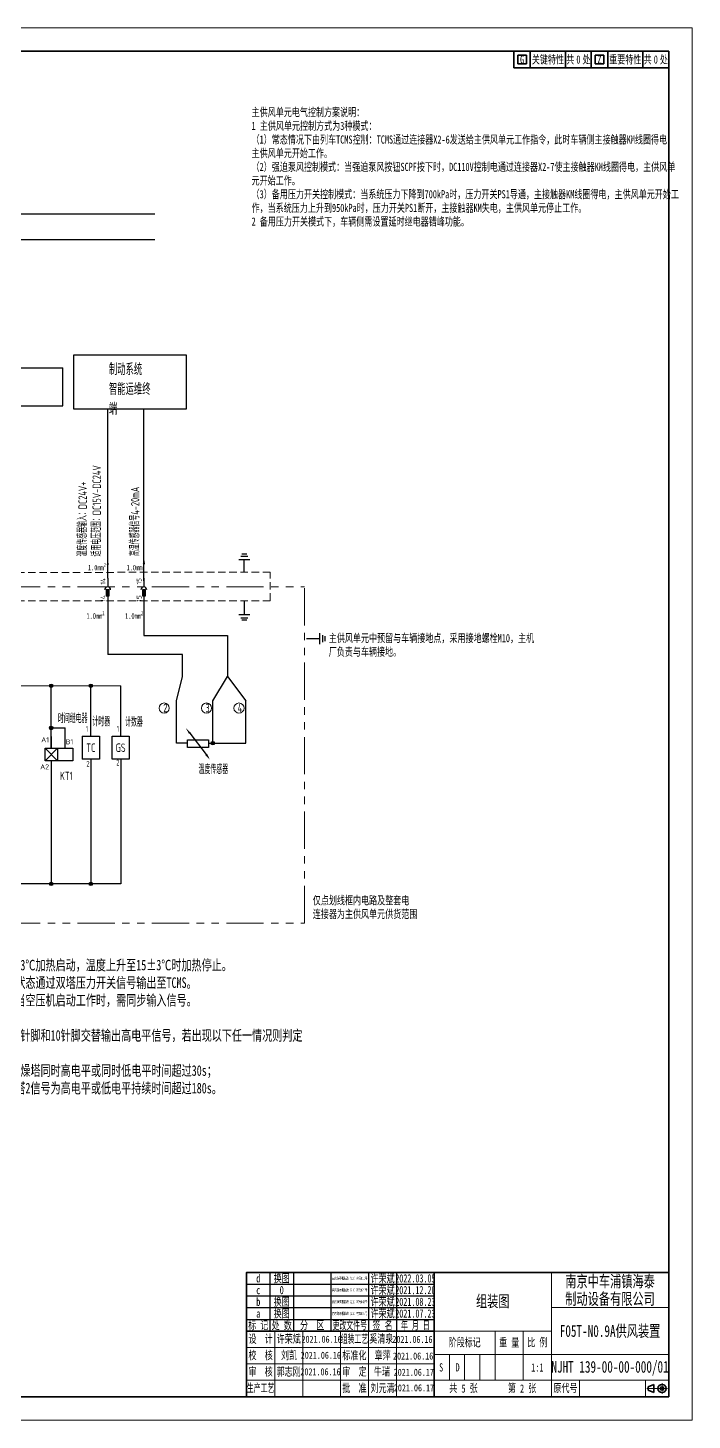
# Model space of a CAD drawing. Header units: millimetres. Extents: x 0 to 840, y 0 to 594.
# Drawn here: x 557 to 840, y 0 to 594 of the extents above; entities that cross this region are included whole.
import ezdxf
from ezdxf.enums import TextEntityAlignment as Align

# ---------------------------------------------------------------- set-up
doc = ezdxf.new("R2010")
doc.units = ezdxf.units.MM
for name, pattern in [('CENTER1', [10, 7, -1, 1, -1]), ('CENTER2', [12, 7, -1, 1, -1, 1, -1]), ('HIDDEN', [9.525, 6.35, -3.175]), ('PHANTOM2', [31.75, 15.875, -3.175, 3.175, -3.175, 3.175, -3.175]), ('虚线', [2, 1, -1])]:
    doc.linetypes.add(name, pattern=pattern)
for name, color, linetype, lineweight in [('AM_3', 3, '虚线', 13), ('BLK_0.5mm^2', 7, 'Continuous', 18), ('TERMS', 4, 'Continuous', 18), ('双点划线', 6, 'CENTER2', 18), ('尺寸线层', 3, 'Continuous', 13), ('标注', 3, 'Continuous', 18), ('点划线', 4, 'CENTER1', 18), ('粗实线', 7, 'Continuous', 35), ('粗实线层', 7, 'Continuous', 25), ('虚线', 2, 'HIDDEN', 18)]:
    doc.layers.add(name, color=color, linetype=linetype, lineweight=lineweight)
doc.styles.add('WD_IEC', font='isocp2.shx', dxfattribs={"width": 0.9, "bigfont": 'gbcbig.shx'})
doc.styles.add('海泰汉字样式', font='仿宋_GB2312_0.ttf', dxfattribs={"width": 0.7})

# ---------------------------------------------------------------- blocks, each defined once
blk = doc.blocks.new('NJHT-更改区')
at = {"color": 7, "linetype": 'Continuous'}
for p, q in [((0, 5), (80, 5)), ((0, 0), (80, 0)), ((10, 5), (10, 0)), ((20, 5), (20, 0)), ((36, 5), (36, 0)), ((52, 5), (52, 0)), ((64, 5), (64, 0))]:
    blk.add_line(p, q, dxfattribs=at)
at = {"color": 7, "linetype": 'Continuous', "lineweight": 35}
for p, q in [((0, 0), (0, 5)), ((80, 0), (80, 5))]:
    blk.add_line(p, q, dxfattribs=at)
at = {"color": 2, "linetype": 'Continuous', "style": '海泰汉字样式'}
for tag, width, p in [('1', 0.7, (5, 2.5)), ('2', 0.7, (15, 2.5)), ('3', 0.7, (28, 2.5)), ('4', 0.6, (44, 2.5)), ('5', 0.7, (58, 2.5)), ('6', 0.6, (72, 2.5))]:
    blk.add_attdef(tag, text='', height=3.5, dxfattribs=dict(at, width=width)).set_placement(p, align=Align.MIDDLE_CENTER)
blk = doc.blocks.new('ItemName')
at = {"insert": (805, 37.75), "char_height": 5, "width": 50, "attachment_point": 5, "style": '海泰汉字样式'}
blk.add_mtext('F05T-N0.9A供风装置', dxfattribs=at)
blk = doc.blocks.new('设计.Name')
at = {"insert": (668, 34.5), "char_height": 3.5, "width": 12, "attachment_point": 5, "style": '海泰汉字样式'}
blk.add_mtext('许荣斌', dxfattribs=at)
blk = doc.blocks.new('设计.AppDate')
at = {"insert": (682, 34.5), "char_height": 3, "width": 16, "attachment_point": 5, "style": '海泰汉字样式'}
blk.add_mtext('2021.06.16', dxfattribs=at)
blk = doc.blocks.new('标准化.Name')
at = {"insert": (708, 27.5), "char_height": 3.5, "width": 12, "attachment_point": 5, "style": '海泰汉字样式'}
blk.add_mtext('章萍', dxfattribs=at)
blk = doc.blocks.new('标准化.AppDate')
at = {"insert": (722, 27.5), "char_height": 3, "width": 16, "attachment_point": 5, "style": '海泰汉字样式'}
blk.add_mtext('2021.06.16', dxfattribs=at)
blk = doc.blocks.new('批准.Name')
at = {"insert": (708, 13.5), "char_height": 3.5, "width": 12, "attachment_point": 5, "style": '海泰汉字样式'}
blk.add_mtext('刘元清', dxfattribs=at)
blk = doc.blocks.new('批准.AppDate')
at = {"insert": (722, 13.5), "char_height": 3, "width": 16, "attachment_point": 5, "style": '海泰汉字样式'}
blk.add_mtext('2021.06.17', dxfattribs=at)
blk = doc.blocks.new('HTMaterial')
at = {"insert": (755, 50.5), "char_height": 5, "width": 50, "attachment_point": 5, "style": '海泰汉字样式'}
blk.add_mtext('组装图', dxfattribs=at)
blk = doc.blocks.new('HTDrawingNo')
at = {"insert": (50, 578.5), "char_height": 5, "width": 50, "attachment_point": 5, "rotation": 180, "style": '海泰汉字样式'}
blk.add_mtext('NJHT 139-00-00-000/01', dxfattribs=at)
at = {"insert": (805, 22.15), "char_height": 5, "width": 50, "attachment_point": 5, "style": '海泰汉字样式'}
blk.add_mtext('NJHT 139-00-00-000/01', dxfattribs=at)
blk = doc.blocks.new('HTPhase')
at = {"insert": (732.11, 22.5), "char_height": 3.5, "width": 11.0189, "attachment_point": 4, "style": '海泰汉字样式'}
blk.add_mtext('S   D', dxfattribs=at)
blk = doc.blocks.new('NJHT-A1')
at = {"color": 7, "linetype": 'Continuous', "lineweight": 18}
for p, q in [((840, 594), (0, 594)), ((840, 0), (840, 594)), ((780, 10), (780, 63)), ((780, 48), (830, 48)), ((662, 38), (662, 10)), ((674, 38), (674, 10)), ((690, 38), (690, 10)), ((702, 38), (702, 10)), ((714, 38), (714, 10)), ((730, 38), (780, 38)), ((756, 38), (756, 17)), ((768, 38), (768, 17)), ((650, 31), (730, 31)), ((650, 24), (730, 24)), ((780, 28), (730, 28)), ((736.5, 28), (736.5, 17)), ((743, 28), (743, 17)), ((749.5, 28), (749.5, 17)), ((780, 28), (830, 28)), ((650, 17), (730, 17)), ((780, 17), (730, 17)), ((830, 17), (780, 17)), ((792, 17), (792, 10)), ((840, 0), (0, 0))]:
    blk.add_line(p, q, dxfattribs=at)
at = {"color": 7, "linetype": 'Continuous', "lineweight": 35}
for p, q in [((830, 584), (25, 584)), ((830, 10), (830, 584)), ((730, 10), (730, 63)), ((730, 38), (650, 38)), ((25, 10), (830, 10))]:
    blk.add_line(p, q, dxfattribs=at)
blk.add_lwpolyline([(650, 10), (830, 10), (830, 63), (650, 63)], close=True, dxfattribs=at)
at = {"color": 2, "linetype": 'Continuous', "lineweight": 18, "char_height": 3.5, "attachment_point": 5, "style": '海泰汉字样式'}
for s, insert, width in [('设  计', (656, 34.5), 12), ('{\\W0.6;组装工艺}', (696, 34.5), 12), ('校  核', (656, 27.5), 12), ('标准化', (696, 27.5), 12), ('阶段标记', (743, 33), 26), ('重 量', (762, 33), 12), ('比 例', (774, 33), 12), ('审  核', (656, 20.5), 12), ('审  定', (696, 20.5), 12), ('{\\W0.6;生产工艺}', (656, 13.5), 12), ('批  准', (696, 13.5), 12), ('共   张', (742.5, 13.5), 25), ('第   张', (767.5, 13.5), 25), ('原代号', (786, 13.5), 12)]:
    blk.add_mtext(s, dxfattribs=dict(at, insert=insert, width=width))
at = {"color": 2, "linetype": 'Continuous', "lineweight": 18, "style": '海泰汉字样式', "width": 0.6}
blk.add_attdef('5', text='', height=5, rotation=180, dxfattribs=at).set_placement((50, 578.5), align=Align.MIDDLE_CENTER)
at = {"color": 2, "linetype": 'Continuous', "lineweight": 18, "style": '海泰汉字样式'}
for tag, height, width, p in [('1', 5, 0.7, (805, 59.25)), ('2', 5, 0.7, (805, 51.75)), ('7', 5, 0.7, (755, 50.5)), ('12', 3.5, 0.7, (668, 34.5)), ('13', 3.5, 0.6, (682, 34.5)), ('20', 3.5, 0.7, (708, 34.5)), ('21', 3.5, 0.6, (722, 34.5)), ('3', 5, 0.6, (805, 38)), ('14', 3.5, 0.7, (668, 27.5)), ('15', 3.5, 0.6, (682, 27.5)), ('22', 3.5, 0.7, (708, 27.5)), ('23', 3.5, 0.6, (722, 27.5)), ('8', 3.5, 0.7, (762, 22.5)), ('9', 3.5, 0.7, (774, 22.5)), ('4', 5, 0.6, (805, 22.5)), ('16', 3.5, 0.7, (668, 20.5)), ('17', 3.5, 0.6, (682, 20.5)), ('24', 3.5, 0.7, (708, 20.5)), ('25', 3.5, 0.6, (722, 20.5)), ('18', 3.5, 0.7, (668, 13.5)), ('19', 3.5, 0.6, (682, 13.5)), ('26', 3.5, 0.7, (708, 13.5)), ('27', 3.5, 0.6, (722, 13.5)), ('11', 3.5, 0.7, (742.5, 13.5)), ('10', 3.5, 0.7, (767.5, 13.5)), ('6', 3.5, 0.7, (811.57, 13.5))]:
    blk.add_attdef(tag, text='', height=height, dxfattribs=dict(at, width=width)).set_placement(p, align=Align.MIDDLE_CENTER)
blk = doc.blocks.new('校核.Name')
at = {"insert": (668, 27.5), "char_height": 3.5, "width": 12, "attachment_point": 5, "style": '海泰汉字样式'}
blk.add_mtext('刘凯', dxfattribs=at)
blk = doc.blocks.new('校核.AppDate')
at = {"insert": (682, 27.5), "char_height": 3, "width": 16, "attachment_point": 5, "style": '海泰汉字样式'}
blk.add_mtext('2021.06.16', dxfattribs=at)
blk = doc.blocks.new('审核.Name')
at = {"insert": (668, 27.5), "char_height": 3.5, "width": 12, "attachment_point": 5, "style": '海泰汉字样式'}
blk.add_mtext('郭志刚', dxfattribs=at)
blk = doc.blocks.new('审核.AppDate')
at = {"insert": (682, 27.5), "char_height": 3, "width": 16, "attachment_point": 5, "style": '海泰汉字样式'}
blk.add_mtext('2021.06.16', dxfattribs=at)
blk = doc.blocks.new('组装工艺.Name')
at = {"insert": (668, 27.5), "char_height": 3.5, "width": 12, "attachment_point": 5, "style": '海泰汉字样式'}
blk.add_mtext('奚清泉', dxfattribs=at)
blk = doc.blocks.new('组装工艺.AppDate')
at = {"insert": (682, 27.5), "char_height": 3, "width": 16, "attachment_point": 5, "style": '海泰汉字样式'}
blk.add_mtext('2021.06.16', dxfattribs=at)
blk = doc.blocks.new('审定.Name')
at = {"insert": (668, 27.5), "char_height": 3.5, "width": 12, "attachment_point": 5, "style": '海泰汉字样式'}
blk.add_mtext('牛瑞', dxfattribs=at)
blk = doc.blocks.new('审定.AppDate')
at = {"insert": (682, 27.5), "char_height": 3, "width": 16, "attachment_point": 5, "style": '海泰汉字样式'}
blk.add_mtext('2021.06.17', dxfattribs=at)
blk = doc.blocks.new('质量特性标注表')
at = {"layer": '粗实线'}
for p, q in [((0, 0), (0, -7)), ((0, 0), (66, 0)), ((7, 0), (7, -7)), ((22, 0), (22, -7)), ((33, 0), (33, -7)), ((40, 0), (40, -7)), ((55, 0), (55, -7)), ((66, 0), (66, -7)), ((1.65, -1.65), (5.35, -1.65)), ((1.65, -5.35), (1.65, -1.65)), ((5.35, -5.35), (1.65, -5.35)), ((5.35, -1.65), (5.35, -5.35)), ((34.65, -1.65), (38.35, -1.65)), ((34.65, -5.35), (34.65, -1.65)), ((38.35, -5.35), (34.65, -5.35)), ((38.35, -1.65), (38.35, -5.35)), ((0, -7), (66, -7))]:
    blk.add_line(p, q, dxfattribs=at)
at = {"layer": '标注', "color": 2, "style": '海泰汉字样式', "width": 0.7}
for s, p in [('G', (3.5, -3.5)), ('关键特性', (14.5, -3.5)), ('共  处', (27.5, -3.5)), ('Z', (36.5, -3.5)), ('重要特性', (47.5, -3.5)), ('共  处', (60.5, -3.5))]:
    blk.add_text(s, height=3.5, dxfattribs=at).set_placement(p, align=Align.MIDDLE_CENTER)
for tag, p in [('关键特性处数', (27.5, -3.5)), ('重要特性处数', (60.5, -3.5))]:
    blk.add_attdef(tag, text='', height=3.5, dxfattribs=at).set_placement(p, align=Align.MIDDLE_CENTER)
blk = doc.blocks.new('bfcgb')
blk.add_hatch(color=256).paths.add_polyline_path([(1495.06, 338, 1), (1492.9, 338, 1)])
blk.add_circle((1493.98, 338), 1.08)
blk = doc.blocks.new('sfe')
for p, q in [((1319.93, -437.42), (1336.36, -437.42)), ((1319.93, -444.92), (1319.93, -437.42)), ((1327.24, -437.42), (1319.93, -444.92)), ((1319.93, -437.42), (1327.24, -444.92)), ((1336.36, -444.92), (1319.93, -444.92)), ((1327.24, -437.42), (1327.24, -444.92)), ((1336.36, -437.42), (1336.36, -444.92))]:
    blk.add_line(p, q)
at = {"layer": '粗实线层'}
for p, q in [((1323.47, -437.42), (1323.47, -425.52)), ((1323.47, -425.52), (1331.69, -425.52)), ((1331.69, -437.42), (1331.69, -425.52)), ((1323.47, -444.92), (1323.47, -455.61))]:
    blk.add_line(p, q, dxfattribs=at)
blk.add_blockref('bfcgb', (-170.51, -763.52))
at = {"layer": 'AM_3', "style": 'WD_IEC'}
for tag, p in [('A1', (1322.22, -434.03)), ('B1', (1336.55, -435.2)), ('A2', (1322.2, -450.05))]:
    blk.add_attdef(tag, text='', height=3, dxfattribs=at).set_placement(p, align=Align.RIGHT)
blk = doc.blocks.new('fse')
blk.add_hatch(color=256).paths.add_polyline_path([(-62.47, -297.35), (-62.47, -293.6), (-64.34, -293.6), (-64.34, -297.35)], flags=0)
for p, q in [((-63.41, -286.1), (-63.41, -291.72)), ((-63.41, -297.35), (-63.41, -301.1))]:
    blk.add_line(p, q)
blk.add_lwpolyline([(-62.47, -293.6), (-64.34, -293.6), (-64.34, -297.35), (-62.47, -297.35)], close=True)
blk.add_arc((-63.41, -293.6), 1.88, 0, 180)
blk.add_point((-63.41, -293.6))
at = {"layer": 'TERMS', "style": 'WD_IEC'}
blk.add_attdef('1', text='', height=3, rotation=90, dxfattribs=at).set_placement((-64.91, -286.1), align=Align.RIGHT)
blk.add_attdef('1', (-64.91, -301.1), '', height=3, rotation=90, dxfattribs=at)

msp = doc.modelspace()

# ---------------------------------------------------------------- linework, layer by layer
for p, q in [((275.87, 514.65), (610.88, 514.65)), ((344.21, 503.69), (610.88, 503.69)), ((499.99, 448.99), (571.7, 448.99)), ((571.7, 432.8), (571.7, 448.99)), ((499.99, 432.8), (571.7, 432.8)), ((590.79, 359.28), (590.79, 431.53)), ((606.23, 358.14), (606.27, 431.53)), ((649.02, 361.75), (649.02, 367.25)), ((590.79, 349.16), (590.79, 326.72)), ((606.23, 349.16), (606.23, 334.77)), ((649.02, 349.22), (649.02, 343.71)), ((606.23, 334.77), (641.95, 334.77)), ((641.95, 334.77), (641.95, 317.27)), ((675.58, 333.46), (681.09, 333.46)), ((622.75, 326.72), (590.79, 326.72)), ((622.75, 317.27), (622.75, 326.72)), ((620.18, 306.85), (622.75, 317.27)), ((635.63, 306.85), (641.95, 317.27)), ((641.95, 317.27), (649.74, 306.85)), ((538.76, 313.5), (566.71, 313.32)), ((583.61, 291.74), (583.61, 313.32)), ((596.33, 291.74), (596.33, 313.32)), ((620.18, 288.84), (620.18, 306.85)), ((635.63, 288.84), (635.63, 306.85)), ((649.74, 288.84), (649.74, 306.85)), ((566.71, 291.66), (566.71, 286.75)), ((579.97, 291.74), (587.26, 291.74)), ((579.97, 291.74), (579.97, 282.02)), ((587.26, 291.74), (587.26, 282.02)), ((592.69, 286.88), (592.69, 291.74)), ((592.69, 291.74), (599.98, 291.74)), ((599.98, 291.74), (599.98, 282.02)), ((625.8, 293.06), (632.79, 284.04)), ((592.69, 282.02), (592.69, 286.88)), ((624.68, 288.84), (620.18, 288.84)), ((633.72, 288.84), (649.74, 288.84)), ((566.71, 284.13), (566.71, 283.96)), ((566.71, 281.35), (566.71, 228.79)), ((587.26, 282.02), (579.97, 282.02)), ((583.61, 282.02), (583.61, 228.77)), ((599.98, 282.02), (592.69, 282.02)), ((596.41, 282.02), (596.41, 228.76)), ((596.41, 228.76), (409.48, 228.94))]:
    msp.add_line(p, q)
at = {"color": 1}
for p, q in [((647.53, 368.63), (650.5, 368.63)), ((647.95, 369.54), (650.08, 369.54)), ((646.65, 367.25), (651.38, 367.25)), ((646.65, 343.71), (651.38, 343.71)), ((647.53, 342.34), (650.5, 342.34)), ((647.95, 341.43), (650.08, 341.43)), ((681.09, 335.82), (681.09, 331.09)), ((682.46, 334.94), (682.46, 331.97)), ((683.38, 334.52), (683.38, 332.39))]:
    msp.add_line(p, q, dxfattribs=at)
at = {"color": 7, "linetype": 'Continuous', "lineweight": 13, "ltscale": 8.373328}
msp.add_line((566.71, 313.32), (569.8, 313.32), dxfattribs=at)
at = {"color": 7, "linetype": 'Continuous', "lineweight": 13, "ltscale": 0.527924}
msp.add_line((569.8, 313.32), (596.33, 313.32), dxfattribs=at)
at = {"color": 7, "linetype": 'Continuous', "lineweight": 18}
msp.add_line((820.18, 10), (820.18, 17), dxfattribs=at)
for points in [[(576.2, 431.53), (624.41, 431.53), (624.41, 454.37), (576.2, 454.37)], [(624.86, 290.25), (633.72, 290.25), (633.72, 287.02), (624.86, 287.02)]]:
    msp.add_lwpolyline(points, close=True)
for points in [[(590.38, 364.84), (590.8, 367.55), (591.28, 364.85)], [(605.86, 365.16), (606.29, 367.86), (606.76, 365.16)], [(625.44, 292.79), (624.16, 295.21), (626.16, 293.34)], [(633.15, 284.3), (634.35, 281.83), (632.42, 283.78)]]:
    msp.add_solid(points)
at = {"layer": '双点划线', "linetype": 'PHANTOM2'}
for p, q in [((69.92, 355.48), (674.65, 355.48)), ((674.65, 212.05), (674.65, 355.48)), ((674.65, 212.05), (674.65, 355.48)), ((69.92, 212.05), (674.65, 212.05))]:
    msp.add_line(p, q, dxfattribs=at)
at = {"layer": '尺寸线层'}
for centre in [(614.91, 303.81), (632.91, 303.81), (646.78, 303.81)]:
    msp.add_circle(centre, 2.17, dxfattribs=at)
at = {"layer": '点划线', "ltscale": 0.2}
for p, q in [((820.68, 13.5), (829.43, 13.5)), ((827.18, 15.75), (827.18, 11.25))]:
    msp.add_line(p, q, dxfattribs=at)
at = {"layer": '粗实线'}
for p, q in [((821.18, 14.25), (823.68, 15.25)), ((821.18, 14.25), (821.18, 12.75)), ((821.18, 12.75), (823.68, 11.75)), ((823.68, 15.25), (823.68, 11.75))]:
    msp.add_line(p, q, dxfattribs=at)
for radius in [1.75, 0.75]:
    msp.add_circle((827.18, 13.5), radius, dxfattribs=at)
at = {"layer": '粗实线层'}
msp.add_line((566.71, 295.31), (566.71, 313.32), dxfattribs=at)
at = {"layer": '虚线', "ltscale": 0.5}
for p, q in [((204.48, 361.56), (660.05, 361.73)), ((660.05, 349.6), (660.05, 361.75)), ((204.48, 349.41), (660.05, 349.6))]:
    msp.add_line(p, q, dxfattribs=at)

# ---------------------------------------------------------------- block references
msp.add_blockref('NJHT-A1', (0, 0)).add_auto_attribs({'11': '5', '10': '2', '9': '1:1', '2': '制动设备有限公司', '1': '南京中车浦镇海泰'})
ref = msp.add_blockref('质量特性标注表', (764, 584))
ref.add_attrib('重要特性处数', '0', dxfattribs={"layer": '标注', "height": 3.5, "style": '海泰汉字样式', "width": 0.7}).set_placement((824.5, 580.5), align=Align.MIDDLE_CENTER)
ref.add_attrib('关键特性处数', '0', dxfattribs={"layer": '标注', "height": 3.5, "style": '海泰汉字样式', "width": 0.7}).set_placement((791.5, 580.5), align=Align.MIDDLE_CENTER)
for name, p in [('HTDrawingNo', (0, 0)), ('HTMaterial', (0, 0)), ('设计.Name', (0, 0)), ('设计.AppDate', (0, 0)), ('组装工艺.Name', (39.5, 7.1)), ('组装工艺.AppDate', (38.75, 6.94)), ('ItemName', (0, 0)), ('校核.Name', (0.13, 0.01)), ('标准化.Name', (0, 0)), ('校核.AppDate', (-0.31, 0.18)), ('标准化.AppDate', (-0.96, -0.17)), ('HTPhase', (0, 0)), ('审核.Name', (-0.03, -7)), ('审核.AppDate', (-0.44, -6.88)), ('审定.Name', (39.75, -6.9)), ('审定.AppDate', (39.32, -7.08)), ('批准.Name', (0, 0)), ('批准.AppDate', (-0.61, 0.26))]:
    msp.add_blockref(name, p)
ref = msp.add_blockref('fse', (633.59, 552.4), dxfattribs=dict(xscale=0.675, yscale=0.675, zscale=0.675))
ref.add_attrib('1', '14', (589.78, 349.16), dxfattribs={"layer": 'TERMS', "height": 2.025, "rotation": 90, "style": 'WD_IEC'})
ref.add_attrib('1', '14', dxfattribs={"layer": 'TERMS', "height": 2.025, "rotation": 90, "style": 'WD_IEC'}).set_placement((589.78, 359.28), align=Align.RIGHT)
ref = msp.add_blockref('fse', (649.03, 552.4), dxfattribs=dict(xscale=0.675, yscale=0.675, zscale=0.675))
ref.add_attrib('1', '15', (605.22, 349.16), dxfattribs={"layer": 'TERMS', "height": 2.025, "rotation": 90, "style": 'WD_IEC'})
ref.add_attrib('1', '15', dxfattribs={"layer": 'TERMS', "height": 2.025, "rotation": 90, "style": 'WD_IEC'}).set_placement((605.22, 359.28), align=Align.RIGHT)
at = {"xscale": 0.675, "yscale": 0.675, "zscale": 0.675}
for p in [(-441.73, 85.17), (-424.83, 85.17), (-372.81, 60.69), (-441.73, 0.64), (-424.83, 0.62)]:
    msp.add_blockref('bfcgb', p, dxfattribs=at)
ref = msp.add_blockref('NJHT-更改区', (650, 58))
ref.add_attrib('1', 'd', dxfattribs={"color": 2, "height": 3.5, "style": '海泰汉字样式', "width": 0.7}).set_placement((655, 60.5), align=Align.MIDDLE_CENTER)
ref.add_attrib('2', '换图', dxfattribs={"color": 2, "height": 3.5, "style": '海泰汉字样式', "width": 0.7}).set_placement((665, 60.5), align=Align.MIDDLE_CENTER)
ref.add_attrib('4', '南京海泰机械改（22）字第011号', dxfattribs={"color": 2, "height": 1.2, "style": '海泰汉字样式', "width": 0.6}).set_placement((694, 60.5), align=Align.MIDDLE_CENTER)
ref.add_attrib('5', '许荣斌', dxfattribs={"color": 2, "height": 3.5, "style": '海泰汉字样式', "width": 0.7}).set_placement((708, 60.5), align=Align.MIDDLE_CENTER)
ref.add_attrib('6', '2022.03.05', dxfattribs={"color": 2, "height": 3.5, "style": '海泰汉字样式', "width": 0.6}).set_placement((722, 60.5), align=Align.MIDDLE_CENTER)
ref = msp.add_blockref('NJHT-更改区', (650, 53))
ref.add_attrib('1', 'c', dxfattribs={"color": 2, "height": 3.5, "style": '海泰汉字样式', "width": 0.7}).set_placement((655, 55.5), align=Align.MIDDLE_CENTER)
ref.add_attrib('2', '0', dxfattribs={"color": 2, "height": 3.5, "style": '海泰汉字样式', "width": 0.7}).set_placement((665, 55.5), align=Align.MIDDLE_CENTER)
ref.add_attrib('4', '南京海泰机械改（21）字第071号', dxfattribs={"color": 2, "height": 1.2, "style": '海泰汉字样式', "width": 0.6}).set_placement((694, 55.5), align=Align.MIDDLE_CENTER)
ref.add_attrib('5', '许荣斌', dxfattribs={"color": 2, "height": 3.5, "style": '海泰汉字样式', "width": 0.7}).set_placement((708, 55.5), align=Align.MIDDLE_CENTER)
ref.add_attrib('6', '2021.12.20', dxfattribs={"color": 2, "height": 3.5, "style": '海泰汉字样式', "width": 0.6}).set_placement((722, 55.5), align=Align.MIDDLE_CENTER)
ref = msp.add_blockref('NJHT-更改区', (650, 48))
ref.add_attrib('1', 'b', dxfattribs={"color": 2, "height": 3.5, "style": '海泰汉字样式', "width": 0.7}).set_placement((655, 50.5), align=Align.MIDDLE_CENTER)
ref.add_attrib('2', '换图', dxfattribs={"color": 2, "height": 3.5, "style": '海泰汉字样式', "width": 0.7}).set_placement((665, 50.5), align=Align.MIDDLE_CENTER)
ref.add_attrib('4', '南京海泰机械改（21）字第043号', dxfattribs={"color": 2, "height": 1.2, "style": '海泰汉字样式', "width": 0.6}).set_placement((694, 50.5), align=Align.MIDDLE_CENTER)
ref.add_attrib('5', '许荣斌', dxfattribs={"color": 2, "height": 3.5, "style": '海泰汉字样式', "width": 0.7}).set_placement((708, 50.5), align=Align.MIDDLE_CENTER)
ref.add_attrib('6', '2021.08.23', dxfattribs={"color": 2, "height": 3.5, "style": '海泰汉字样式', "width": 0.6}).set_placement((722, 50.5), align=Align.MIDDLE_CENTER)
ref = msp.add_blockref('NJHT-更改区', (650, 43))
ref.add_attrib('1', 'a', dxfattribs={"color": 2, "height": 3.5, "style": '海泰汉字样式', "width": 0.7}).set_placement((655, 45.5), align=Align.MIDDLE_CENTER)
ref.add_attrib('2', '换图', dxfattribs={"color": 2, "height": 3.5, "style": '海泰汉字样式', "width": 0.7}).set_placement((665, 45.5), align=Align.MIDDLE_CENTER)
ref.add_attrib('4', '南京海泰机械改（21）字第035号', dxfattribs={"color": 2, "height": 1.2, "style": '海泰汉字样式', "width": 0.6}).set_placement((694, 45.5), align=Align.MIDDLE_CENTER)
ref.add_attrib('5', '许荣斌', dxfattribs={"color": 2, "height": 3.5, "style": '海泰汉字样式', "width": 0.7}).set_placement((708, 45.5), align=Align.MIDDLE_CENTER)
ref.add_attrib('6', '2021.07.23', dxfattribs={"color": 2, "height": 3.5, "style": '海泰汉字样式', "width": 0.6}).set_placement((722, 45.5), align=Align.MIDDLE_CENTER)
ref = msp.add_blockref('NJHT-更改区', (650, 38))
ref.add_attrib('1', '标 记', dxfattribs={"color": 2, "height": 3.5, "style": '海泰汉字样式', "width": 0.7}).set_placement((655, 40.5), align=Align.MIDDLE_CENTER)
ref.add_attrib('2', '处 数', dxfattribs={"color": 2, "height": 3.5, "style": '海泰汉字样式', "width": 0.7}).set_placement((665, 40.5), align=Align.MIDDLE_CENTER)
ref.add_attrib('3', '分  区', dxfattribs={"color": 2, "height": 3.5, "style": '海泰汉字样式', "width": 0.7}).set_placement((678, 40.5), align=Align.MIDDLE_CENTER)
ref.add_attrib('4', '更改文件号', dxfattribs={"color": 2, "height": 3.5, "style": '海泰汉字样式', "width": 0.6}).set_placement((694, 40.5), align=Align.MIDDLE_CENTER)
ref.add_attrib('5', '签 名', dxfattribs={"color": 2, "height": 3.5, "style": '海泰汉字样式', "width": 0.7}).set_placement((708, 40.5), align=Align.MIDDLE_CENTER)
ref.add_attrib('6', '年 月 日', dxfattribs={"color": 2, "height": 3.5, "style": '海泰汉字样式', "width": 0.6}).set_placement((722, 40.5), align=Align.MIDDLE_CENTER)
at = {"layer": '粗实线层', "xscale": 0.7200000000000001, "yscale": 0.7200000000000001, "zscale": 0.7200000000000001}
msp.add_blockref('sfe', (-386.19, 601.69), dxfattribs=at).add_auto_attribs({'B1': 'B1', 'A1': 'A1', 'A2': 'A2'})

# ---------------------------------------------------------------- texts
at = {"char_height": 3.6, "width": 7.2893, "attachment_point": 5, "line_spacing_factor": 0.99982, "style": '海泰汉字样式'}
for s, insert in [('{\\Fisocp2,gbcbig|c0;\\C3;TC}', (583.61, 286.88)), ('{\\Fisocp2,gbcbig|c0;\\C3;GS}', (596.33, 286.88))]:
    msp.add_mtext(s, dxfattribs=dict(at, insert=insert))
at = {"layer": 'BLK_0.5mm^2', "attachment_point": 1, "line_spacing_factor": 0.99982, "style": '海泰汉字样式'}
for s, insert, char_height, width in [('{\\Fisocp2,gbcbig|c134;\\C3;1}', (581.46, 296.17), 2.5, 18.1286), ('{\\Fisocp2,gbcbig|c134;\\C3;1}', (594.65, 296.21), 2.5, 18.1286), ('{\\Fisocp2,gbcbig|c134;\\C3;2}', (581.73, 281.29), 2.5, 18.1286), ('{\\Fisocp2,gbcbig|c134;\\C3;2}', (594.48, 281.79), 2.5, 18.1286), ('{\\C3;仅点划线框内电路及整套电\\P连接器为主供风单元供货范围}', (678.25, 223.51), 3.5, 58.1188), ('{\\C3;干燥器：\\PA.干燥器加热：环境温度低于5±3℃加热启动，温度上升至15±3℃时加热停止。\\PB.干燥器状态反馈：干燥器工作状态通过双塔压力开关信号输出至TCMS。\\PC.计数计时器等电气部件供电：当空压机启动工作时，需同步输入信号。\\PD.干燥器故障判定：\\P干燥器正常工作时，X2连接器的9针脚和10针脚交替输出高电平信号，若出现以下任一情况则判定干燥器故障：\\P（1）主供风单元起动后，两个干燥塔同时高电平或同时低电平时间超过30s；\\P（2）主供风单元起动后，塔1或塔2信号为高电平或低电平持续时间超过180s。}', (491.28, 203.91), 4.5, 183.6973)]:
    msp.add_mtext(s, dxfattribs=dict(at, insert=insert, char_height=char_height, width=width))
at = {"layer": '尺寸线层', "attachment_point": 1, "style": '海泰汉字样式'}
for s, insert, char_height, width in [('{\\Fisocp2,gbcbig|c134;制动系统\\P智能运维终端}', (591.33, 450.89), 5.0625, 18.4293), ('主供风单元中预留与车辆接地点，采用接地螺栓M10，主机厂负责与车辆接地。', (685.06, 335.4), 3.5, 88.1488), ('{\\Fisocp,gbcbig|c134;2}', (614.52, 305.63), 3.6, 12.8708), ('{\\Fisocp,gbcbig|c134;3}', (632.48, 305.63), 3.6, 12.8708), ('{\\Fisocp,gbcbig|c134;4}', (646.24, 305.63), 3.6, 12.8708), ('{\\Fisocp2,gbcbig|c134;KT1}', (570.43, 276.64), 3.6, 12.8708)]:
    msp.add_mtext(s, dxfattribs=dict(at, insert=insert, char_height=char_height, width=width))
at = {"layer": '尺寸线层', "char_height": 3.6, "width": 82.6888, "attachment_point": 1, "rotation": 90, "line_spacing_factor": 0.99982, "style": '海泰汉字样式'}
for s, insert in [('{\\Fisocp2,gbcbig|c134;\\C3;温度传感器输入：DC24V+\\P适用电压范围：DC15V-DC24V}', (578.33, 368.46)), ('{\\Fisocp2,gbcbig|c134;\\C3;高温传感器信号4-20mA}', (600.69, 368.65))]:
    msp.add_mtext(s, dxfattribs=dict(at, insert=insert))
at = {"layer": '尺寸线层', "char_height": 3.6, "attachment_point": 1, "line_spacing_factor": 0.99982, "style": '海泰汉字样式'}
for s, insert, width in [('{\\Fisocp2,gbcbig|c134;\\C3;时间继电器}', (569.58, 301.02), 25.7829), ('{\\Fisocp2,gbcbig|c134;\\C3;计时器}', (584.28, 299.67), 18.1286), ('{\\Fisocp2,gbcbig|c134;\\C3;计数器}', (598.23, 299.49), 18.1286), ('{\\Fisocp2,gbcbig|c134;\\C3;温度传感器}', (629.54, 279.33), 18.1286)]:
    msp.add_mtext(s, dxfattribs=dict(at, insert=insert, width=width))
at = {"layer": '标注', "color": 2, "insert": (652.15, 559.77), "char_height": 3.5, "width": 174.5107, "attachment_point": 1, "line_spacing_factor": 0.99982, "style": '海泰汉字样式'}
msp.add_mtext('{\\C256;主供风单元电气控制方案说明：\\P1 主供风单元控制方式为3种模式：\\P（1）常态情况下由列车TCMS控制：TCMS通过连接器X2-6发送给主供风单元工作指令，此时车辆侧主接触器KM线圈得电，主供风单元开始工作。\\P（2）强迫泵风控制模式：当强迫泵风按钮SCPF按下时，DC110V控制电通过连接器X2-7使主接触器KM线圈得电，主供风单元开始工作。\\P（3）备用压力开关控制模式：当系统压力下降到700kPa时，压力开关PS1导通，主接触器KM线圈得电，主供风单元开始工作，当系统压力上升到950kPa时，压力开关PS1断开，主接触器KM失电，主供风单元停止工作。\\P2 备用压力开关模式下，车辆侧需设置延时继电器错峰功能。}', dxfattribs=at)
at = {"layer": '标注', "color": 2, "char_height": 2.3625, "width": 8.6104, "attachment_point": 1, "style": '海泰汉字样式'}
for insert in [(582.36, 365.71), (598.84, 365.71), (581.74, 345.07), (598.22, 345.07)]:
    msp.add_mtext('\\A1;1.0mm{\\H0.7x;\\S2^ ;}', dxfattribs=dict(at, insert=insert))

doc.saveas('drawing.dxf')
